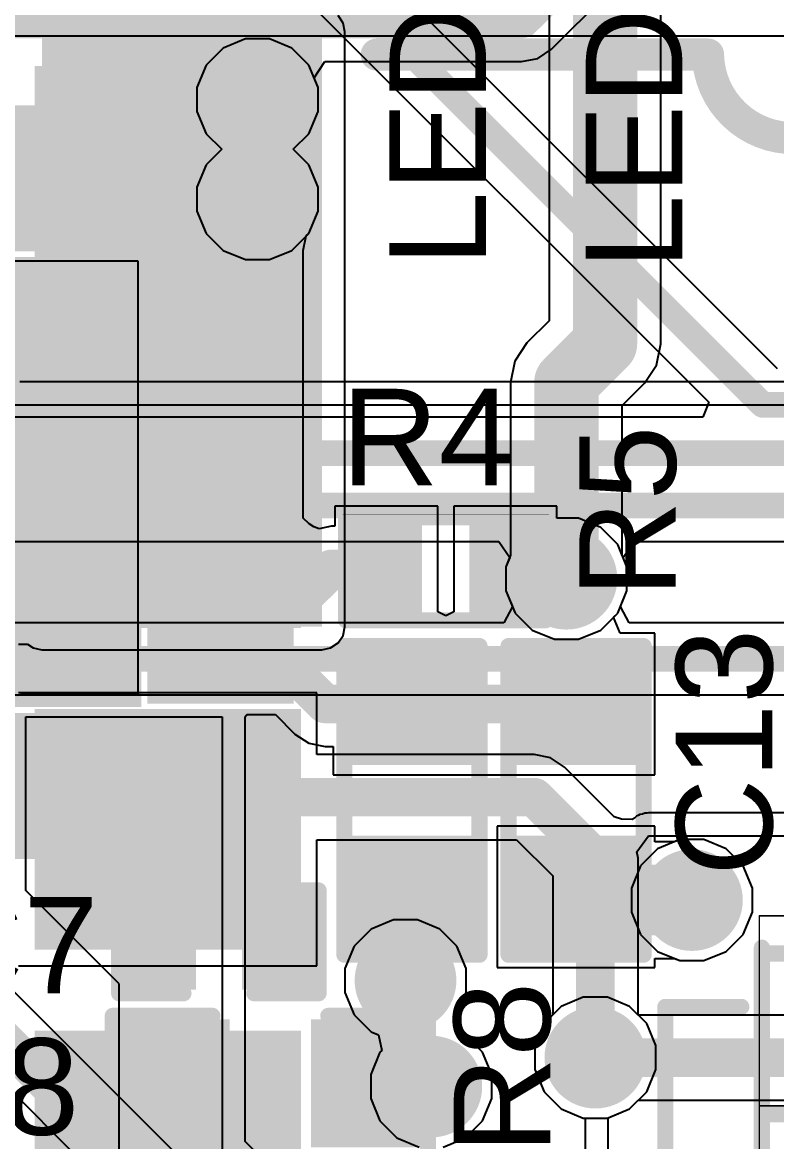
# Model space of a CAD drawing. Header units: inches. Extents: x 90 to 149.8, y 48.7 to 115.2.
# Drawn here: x 102.46 to 108.42, y 60.14 to 68.99 of the extents above; entities that cross this region are included whole.
import ezdxf

# ---------------------------------------------------------------- set-up
doc = ezdxf.new("R2010")
doc.units = ezdxf.units.IN
for name, color, linetype in [('Bottom Layer', 5, 'Continuous'), ('Bottom Overlay', 54, 'Continuous'), ('Bottom Paste', 16, 'Continuous'), ('Bottom Solder', 6, 'Continuous'), ('Layer 1', 16, 'Continuous'), ('Layer 2', 76, 'Continuous'), ('Mechanical 2', 216, 'Continuous'), ('Top Layer', 1, 'Continuous'), ('Top Overlay', 2, 'Continuous'), ('Top Paste', 8, 'Continuous'), ('Top Solder', 216, 'Continuous'), ('Via Holes', 16, 'Continuous')]:
    doc.layers.add(name, color=color, linetype=linetype)
doc.styles.add('Arial', font='', dxfattribs={"height": 0.2})
doc.styles.get('Arial').set_extended_font_data('Arial')

msp = doc.modelspace()

# ---------------------------------------------------------------- hatches: boundary and pattern name
at = {"layer": 'Bottom Layer'}
for points in [[(102.616, 64.2112), (104.8258, 64.2112), (104.8258, 68.9102), (102.616, 68.9102)], [(102.6091, 66.791), (102.6091, 68.591), (104.6091, 68.591), (104.6091, 66.791)], [(102.6091, 64.251), (102.6091, 66.051), (104.6091, 66.051), (104.6091, 64.251)], [(102.6091, 61.711), (102.6091, 63.511), (104.6091, 63.511), (104.6091, 61.711)], [(100.838, 62.6618), (102.8471, 62.6618), (102.8471, 63.119), (100.838, 63.119)], [(102.6091, 59.171), (102.6091, 60.971), (104.6091, 60.971), (104.6091, 59.171)]]:
    msp.add_hatch(color=5, dxfattribs=at).paths.add_polyline_path(points)
h = msp.add_hatch(color=5, dxfattribs=at)
edge = h.paths.add_edge_path()
edge.add_arc((104.3178, 68.3768), 0.3, 0, 360)
h = msp.add_hatch(color=5, dxfattribs=at)
edge = h.paths.add_edge_path()
edge.add_arc((104.3178, 67.5894), 0.3, 0, 360)
h = msp.add_hatch(color=5, dxfattribs=at)
edge = h.paths.add_edge_path()
edge.add_arc((106.7562, 64.5904), 0.3, 0, 360)
h = msp.add_hatch(color=5, dxfattribs=at)
edge = h.paths.add_edge_path()
edge.add_arc((107.7468, 62.0522), 0.3, 0, 360)
h = msp.add_hatch(color=5, dxfattribs=at)
edge = h.paths.add_edge_path()
edge.add_arc((105.4862, 61.4172), 0.3, 0, 360)
h = msp.add_hatch(color=5, dxfattribs=at)
edge = h.paths.add_edge_path()
edge.add_arc((106.9848, 60.8076), 0.3, 0, 360)
h = msp.add_hatch(color=5, dxfattribs=at)
edge = h.paths.add_edge_path()
edge.add_arc((105.6894, 60.579), 0.3, 0, 360)
at = {"layer": 'Bottom Paste'}
for points in [[(102.6091, 66.791), (102.6091, 68.591), (104.6091, 68.591), (104.6091, 66.791)], [(102.6091, 64.251), (102.6091, 66.051), (104.6091, 66.051), (104.6091, 64.251)], [(102.6091, 61.711), (102.6091, 63.511), (104.6091, 63.511), (104.6091, 61.711)], [(102.6091, 59.171), (102.6091, 60.971), (104.6091, 60.971), (104.6091, 59.171)]]:
    msp.add_hatch(color=16, dxfattribs=at).paths.add_polyline_path(points)
at = {"layer": 'Bottom Solder'}
h = msp.add_hatch(color=6, dxfattribs=at)
edge = h.paths.add_edge_path()
edge.add_arc((104.3178, 68.3768), 0.4016, 0, 360)
for points in [[(102.5583, 66.7402), (102.5583, 68.6418), (104.6599, 68.6418), (104.6599, 66.7402)], [(102.5583, 64.2002), (102.5583, 66.1018), (104.6599, 66.1018), (104.6599, 64.2002)], [(102.5583, 61.6602), (102.5583, 63.5618), (104.6599, 63.5618), (104.6599, 61.6602)], [(102.5583, 59.1202), (102.5583, 61.0218), (104.6599, 61.0218), (104.6599, 59.1202)]]:
    msp.add_hatch(color=6, dxfattribs=at).paths.add_polyline_path(points)
h = msp.add_hatch(color=6, dxfattribs=at)
edge = h.paths.add_edge_path()
edge.add_arc((104.3178, 67.5894), 0.4016, 0, 360)
h = msp.add_hatch(color=6, dxfattribs=at)
edge = h.paths.add_edge_path()
edge.add_arc((106.7562, 64.5904), 0.4016, 0, 360)
h = msp.add_hatch(color=6, dxfattribs=at)
edge = h.paths.add_edge_path()
edge.add_arc((107.7468, 62.0522), 0.4016, 0, 360)
h = msp.add_hatch(color=6, dxfattribs=at)
edge = h.paths.add_edge_path()
edge.add_arc((105.4862, 61.4172), 0.4016, 0, 360)
h = msp.add_hatch(color=6, dxfattribs=at)
edge = h.paths.add_edge_path()
edge.add_arc((106.9848, 60.8076), 0.4016, 0, 360)
h = msp.add_hatch(color=6, dxfattribs=at)
edge = h.paths.add_edge_path()
edge.add_arc((105.6894, 60.579), 0.4016, 0, 360)
at = {"layer": 'Layer 1'}
h = msp.add_hatch(color=16, dxfattribs=at)
edge = h.paths.add_edge_path()
edge.add_arc((104.3178, 68.3768), 0.3, 0, 360)
h = msp.add_hatch(color=16, dxfattribs=at)
edge = h.paths.add_edge_path()
edge.add_arc((104.3178, 67.5894), 0.3, 0, 360)
h = msp.add_hatch(color=16, dxfattribs=at)
edge = h.paths.add_edge_path()
edge.add_arc((106.7562, 64.5904), 0.3, 0, 360)
h = msp.add_hatch(color=16, dxfattribs=at)
edge = h.paths.add_edge_path()
edge.add_arc((107.7468, 62.0522), 0.3, 0, 360)
h = msp.add_hatch(color=16, dxfattribs=at)
edge = h.paths.add_edge_path()
edge.add_arc((105.4862, 61.4172), 0.3, 0, 360)
h = msp.add_hatch(color=16, dxfattribs=at)
edge = h.paths.add_edge_path()
edge.add_arc((106.9848, 60.8076), 0.3, 0, 360)
h = msp.add_hatch(color=16, dxfattribs=at)
edge = h.paths.add_edge_path()
edge.add_arc((105.6894, 60.579), 0.3, 0, 360)
at = {"layer": 'Layer 2'}
h = msp.add_hatch(color=76, dxfattribs=at)
edge = h.paths.add_edge_path()
edge.add_arc((104.3178, 68.3768), 0.3, 0, 360)
h = msp.add_hatch(color=76, dxfattribs=at)
edge = h.paths.add_edge_path()
edge.add_arc((104.3178, 67.5894), 0.3, 0, 360)
h = msp.add_hatch(color=76, dxfattribs=at)
edge = h.paths.add_edge_path()
edge.add_arc((106.7562, 64.5904), 0.3, 0, 360)
h = msp.add_hatch(color=76, dxfattribs=at)
edge = h.paths.add_edge_path()
edge.add_arc((107.7468, 62.0522), 0.3, 0, 360)
h = msp.add_hatch(color=76, dxfattribs=at)
edge = h.paths.add_edge_path()
edge.add_arc((105.4862, 61.4172), 0.3, 0, 360)
h = msp.add_hatch(color=76, dxfattribs=at)
edge = h.paths.add_edge_path()
edge.add_arc((106.9848, 60.8076), 0.3, 0, 360)
h = msp.add_hatch(color=76, dxfattribs=at)
edge = h.paths.add_edge_path()
edge.add_arc((105.6894, 60.579), 0.3, 0, 360)
at = {"layer": 'Top Layer'}
h = msp.add_hatch(color=1, dxfattribs=at)
edge = h.paths.add_edge_path()
edge.add_arc((104.3178, 68.3768), 0.3, 0, 360)
for points in [[(102.4754, 67.2792), (102.4754, 68.2292), (102.7754, 68.2292), (102.7754, 67.2792)], [(102.9754, 67.2792), (102.9754, 68.2292), (103.2754, 68.2292), (103.2754, 67.2792)], [(99.9504, 63.6792), (99.9504, 67.0292), (103.3004, 67.0292), (103.3004, 63.6792)], [(103.5504, 66.7042), (103.5504, 67.0042), (104.5004, 67.0042), (104.5004, 66.7042)], [(103.5504, 66.2042), (103.5504, 66.5042), (104.5004, 66.5042), (104.5004, 66.2042)], [(103.5504, 65.7042), (103.5504, 66.0042), (104.5004, 66.0042), (104.5004, 65.7042)], [(103.5504, 65.2042), (103.5504, 65.5042), (104.5004, 65.5042), (104.5004, 65.2042)], [(103.5504, 64.7042), (103.5504, 65.0042), (104.5004, 65.0042), (104.5004, 64.7042)], [(105.5624, 64.9859), (105.5624, 64.3509), (105.1052, 64.3509), (105.1052, 64.9859)], [(106.5022, 64.9859), (106.5022, 64.3509), (106.045, 64.3509), (106.045, 64.9859)], [(103.5504, 64.2042), (103.5504, 64.5042), (104.5004, 64.5042), (104.5004, 64.2042)], [(103.5504, 63.7042), (103.5504, 64.0042), (104.5004, 64.0042), (104.5004, 63.7042)], [(105.0925, 63.9826), (105.9815, 63.9826), (105.9815, 63.2206), (105.0925, 63.2206)], [(106.3879, 63.9826), (107.2769, 63.9826), (107.2769, 63.2206), (106.3879, 63.2206)], [(102.4754, 62.4792), (102.4754, 63.4292), (102.7754, 63.4292), (102.7754, 62.4792)], [(102.9754, 62.4792), (102.9754, 63.4292), (103.2754, 63.4292), (103.2754, 62.4792)], [(105.0925, 62.4586), (105.9815, 62.4586), (105.9815, 61.6966), (105.0925, 61.6966)], [(106.3879, 62.4586), (107.2769, 62.4586), (107.2769, 61.6966), (106.3879, 61.6966)], [(106.6292, 61.7728), (107.7468, 61.7728), (107.7468, 62.3316), (106.6292, 62.3316)], [(103.3145, 61.4045), (103.3145, 62.0395), (103.7717, 62.0395), (103.7717, 61.4045)], [(104.2543, 61.4045), (104.2543, 62.0395), (104.7115, 62.0395), (104.7115, 61.4045)], [(103.2764, 60.1599), (103.2764, 61.0489), (104.0384, 61.0489), (104.0384, 60.1599)], [(104.8004, 60.1599), (104.8004, 61.0489), (105.5624, 61.0489), (105.5624, 60.1599)]]:
    msp.add_hatch(color=1, dxfattribs=at).paths.add_polyline_path(points)
h = msp.add_hatch(color=1, dxfattribs=at)
edge = h.paths.add_edge_path()
edge.add_arc((104.3178, 67.5894), 0.3, 0, 360)
h = msp.add_hatch(color=1, dxfattribs=at)
edge = h.paths.add_edge_path()
edge.add_arc((106.7562, 64.5904), 0.3, 0, 360)
h = msp.add_hatch(color=1, dxfattribs=at)
edge = h.paths.add_edge_path()
edge.add_arc((107.7468, 62.0522), 0.3, 0, 360)
h = msp.add_hatch(color=1, dxfattribs=at)
edge = h.paths.add_edge_path()
edge.add_arc((105.4862, 61.4172), 0.3, 0, 360)
h = msp.add_hatch(color=1, dxfattribs=at)
edge = h.paths.add_edge_path()
edge.add_arc((106.9848, 60.8076), 0.3, 0, 360)
h = msp.add_hatch(color=1, dxfattribs=at)
edge = h.paths.add_edge_path()
edge.add_arc((105.6894, 60.579), 0.3, 0, 360)
at = {"layer": 'Top Paste'}
for points in [[(102.4754, 67.2792), (102.4754, 68.2292), (102.7754, 68.2292), (102.7754, 67.2792)], [(102.9754, 67.2792), (102.9754, 68.2292), (103.2754, 68.2292), (103.2754, 67.2792)], [(99.9504, 63.6792), (99.9504, 67.0292), (103.3004, 67.0292), (103.3004, 63.6792)], [(103.5504, 66.7042), (103.5504, 67.0042), (104.5004, 67.0042), (104.5004, 66.7042)], [(103.5504, 66.2042), (103.5504, 66.5042), (104.5004, 66.5042), (104.5004, 66.2042)], [(103.5504, 65.7042), (103.5504, 66.0042), (104.5004, 66.0042), (104.5004, 65.7042)], [(103.5504, 65.2042), (103.5504, 65.5042), (104.5004, 65.5042), (104.5004, 65.2042)], [(103.5504, 64.7042), (103.5504, 65.0042), (104.5004, 65.0042), (104.5004, 64.7042)], [(105.5624, 64.9859), (105.5624, 64.3509), (105.1052, 64.3509), (105.1052, 64.9859)], [(106.5022, 64.9859), (106.5022, 64.3509), (106.045, 64.3509), (106.045, 64.9859)], [(103.5504, 64.2042), (103.5504, 64.5042), (104.5004, 64.5042), (104.5004, 64.2042)], [(103.5504, 63.7042), (103.5504, 64.0042), (104.5004, 64.0042), (104.5004, 63.7042)], [(105.0925, 63.9826), (105.9815, 63.9826), (105.9815, 63.2206), (105.0925, 63.2206)], [(106.3879, 63.9826), (107.2769, 63.9826), (107.2769, 63.2206), (106.3879, 63.2206)], [(102.4754, 62.4792), (102.4754, 63.4292), (102.7754, 63.4292), (102.7754, 62.4792)], [(102.9754, 62.4792), (102.9754, 63.4292), (103.2754, 63.4292), (103.2754, 62.4792)], [(105.0925, 62.4586), (105.9815, 62.4586), (105.9815, 61.6966), (105.0925, 61.6966)], [(106.3879, 62.4586), (107.2769, 62.4586), (107.2769, 61.6966), (106.3879, 61.6966)], [(103.3145, 61.4045), (103.3145, 62.0395), (103.7717, 62.0395), (103.7717, 61.4045)], [(104.2543, 61.4045), (104.2543, 62.0395), (104.7115, 62.0395), (104.7115, 61.4045)], [(103.2764, 60.1599), (103.2764, 61.0489), (104.0384, 61.0489), (104.0384, 60.1599)], [(104.8004, 60.1599), (104.8004, 61.0489), (105.5624, 61.0489), (105.5624, 60.1599)]]:
    msp.add_hatch(color=8, dxfattribs=at).paths.add_polyline_path(points)
at = {"layer": 'Top Solder'}
h = msp.add_hatch(color=216, dxfattribs=at)
edge = h.paths.add_edge_path()
edge.add_arc((104.3178, 68.3768), 0.4016, 0, 360)
for points in [[(102.3738, 67.1776), (102.3738, 68.3308), (102.877, 68.3308), (102.877, 67.1776)], [(102.8738, 67.1776), (102.8738, 68.3308), (103.377, 68.3308), (103.377, 67.1776)], [(99.8488, 63.5776), (99.8488, 67.1308), (103.402, 67.1308), (103.402, 63.5776)], [(103.4488, 66.6026), (103.4488, 67.1058), (104.602, 67.1058), (104.602, 66.6026)], [(103.4488, 66.1026), (103.4488, 66.6058), (104.602, 66.6058), (104.602, 66.1026)], [(103.4488, 65.6026), (103.4488, 66.1058), (104.602, 66.1058), (104.602, 65.6026)], [(103.4488, 65.1026), (103.4488, 65.6058), (104.602, 65.6058), (104.602, 65.1026)], [(103.4488, 64.6026), (103.4488, 65.1058), (104.602, 65.1058), (104.602, 64.6026)], [(105.6174, 65.0409), (105.6174, 64.2959), (105.0502, 64.2959), (105.0502, 65.0409)], [(106.5572, 65.0409), (106.5572, 64.2959), (105.99, 64.2959), (105.99, 65.0409)], [(103.4488, 64.1026), (103.4488, 64.6058), (104.602, 64.6058), (104.602, 64.1026)], [(103.4488, 63.6026), (103.4488, 64.1058), (104.602, 64.1058), (104.602, 63.6026)], [(104.9909, 64.0842), (106.0831, 64.0842), (106.0831, 63.119), (104.9909, 63.119)], [(106.2863, 64.0842), (107.3785, 64.0842), (107.3785, 63.119), (106.2863, 63.119)], [(102.3738, 62.3776), (102.3738, 63.5308), (102.877, 63.5308), (102.877, 62.3776)], [(102.8738, 62.3776), (102.8738, 63.5308), (103.377, 63.5308), (103.377, 62.3776)], [(104.9909, 62.5602), (106.0831, 62.5602), (106.0831, 61.595), (104.9909, 61.595)], [(106.2863, 62.5602), (107.3785, 62.5602), (107.3785, 61.595), (106.2863, 61.595)], [(103.2545, 61.3445), (103.2545, 62.0995), (103.8317, 62.0995), (103.8317, 61.3445)], [(104.1943, 61.3445), (104.1943, 62.0995), (104.7715, 62.0995), (104.7715, 61.3445)], [(103.2164, 60.0999), (103.2164, 61.1089), (104.0984, 61.1089), (104.0984, 60.0999)], [(104.7404, 60.0999), (104.7404, 61.1089), (105.6224, 61.1089), (105.6224, 60.0999)]]:
    msp.add_hatch(color=216, dxfattribs=at).paths.add_polyline_path(points)
h = msp.add_hatch(color=216, dxfattribs=at)
edge = h.paths.add_edge_path()
edge.add_arc((104.3178, 67.5894), 0.4016, 0, 360)
h = msp.add_hatch(color=216, dxfattribs=at)
edge = h.paths.add_edge_path()
edge.add_arc((106.7562, 64.5904), 0.4016, 0, 360)
h = msp.add_hatch(color=216, dxfattribs=at)
edge = h.paths.add_edge_path()
edge.add_arc((107.7468, 62.0522), 0.4016, 0, 360)
h = msp.add_hatch(color=216, dxfattribs=at)
edge = h.paths.add_edge_path()
edge.add_arc((105.4862, 61.4172), 0.4016, 0, 360)
h = msp.add_hatch(color=216, dxfattribs=at)
edge = h.paths.add_edge_path()
edge.add_arc((106.9848, 60.8076), 0.4016, 0, 360)
h = msp.add_hatch(color=216, dxfattribs=at)
edge = h.paths.add_edge_path()
edge.add_arc((105.6894, 60.579), 0.4016, 0, 360)
at = {"layer": 'Via Holes'}
h = msp.add_hatch(color=7, dxfattribs=at)
edge = h.paths.add_edge_path()
edge.add_arc((104.3178, 68.3768), 0.15, 0, 360)
h = msp.add_hatch(color=7, dxfattribs=at)
edge = h.paths.add_edge_path()
edge.add_arc((104.3178, 67.5894), 0.15, 0, 360)
h = msp.add_hatch(color=7, dxfattribs=at)
edge = h.paths.add_edge_path()
edge.add_arc((106.7562, 64.5904), 0.15, 0, 360)
h = msp.add_hatch(color=7, dxfattribs=at)
edge = h.paths.add_edge_path()
edge.add_arc((107.7468, 62.0522), 0.15, 0, 360)
h = msp.add_hatch(color=7, dxfattribs=at)
edge = h.paths.add_edge_path()
edge.add_arc((105.4862, 61.4172), 0.15, 0, 360)
h = msp.add_hatch(color=7, dxfattribs=at)
edge = h.paths.add_edge_path()
edge.add_arc((106.9848, 60.8076), 0.15, 0, 360)
h = msp.add_hatch(color=7, dxfattribs=at)
edge = h.paths.add_edge_path()
edge.add_arc((105.6894, 60.579), 0.15, 0, 360)

# ---------------------------------------------------------------- linework, layer by layer
at = {"layer": 'Bottom Layer'}
for p, q in [((106.6207, 69.2404), (106.6207, 66.6288)), ((107.5013, 66.4464), (107.5013, 69.2404)), ((104.9933, 68.9796), (104.954, 69.0384)), ((105.0071, 68.9102), (104.9933, 68.9796)), ((105.0071, 64.2112), (105.0071, 68.9102)), ((106.6207, 66.6288), (106.4449, 66.4529)), ((106.4449, 66.4529), (106.3495, 66.3101)), ((107.4677, 66.2779), (107.5013, 66.4464)), ((107.5013, 66.4464), (107.5013, 66.4464)), ((106.3495, 66.3101), (106.3159, 66.1416)), ((107.3723, 66.1351), (107.4677, 66.2779)), ((106.3159, 66.1416), (106.3159, 64.7761)), ((107.1965, 65.9592), (107.3723, 66.1351)), ((107.1965, 64.7761), (107.1965, 65.9592)), ((106.3159, 64.7761), (106.2784, 64.6855)), ((107.234, 64.6855), (107.1965, 64.7761)), ((106.2784, 64.6855), (106.2784, 64.4954)), ((107.234, 64.4954), (107.234, 64.6855)), ((106.2784, 64.4954), (106.3511, 64.3198)), ((107.1613, 64.3198), (107.234, 64.4954)), ((106.3511, 64.3198), (106.4855, 64.1854)), ((107.0269, 64.1854), (107.1613, 64.3198)), ((104.9933, 64.1418), (105.0071, 64.2112)), ((106.4855, 64.1854), (106.6612, 64.1126)), ((106.8512, 64.1126), (107.0269, 64.1854)), ((104.954, 64.083), (104.9933, 64.1418)), ((106.6612, 64.1126), (106.8512, 64.1126)), ((102.4313, 64.0732), (102.5025, 64.0732)), ((102.5025, 64.0732), (102.5466, 64.0437)), ((102.5466, 64.0437), (102.616, 64.0299)), ((102.616, 64.0299), (104.8258, 64.0299)), ((104.8258, 64.0299), (104.8952, 64.0437)), ((104.8952, 64.0437), (104.954, 64.083)), ((104.7869, 63.6888), (102.4313, 63.6888)), ((104.7869, 63.2017), (104.7869, 63.6888)), ((106.5022, 63.2017), (104.7869, 63.2017)), ((106.631, 63.176), (106.5022, 63.2017)), ((106.7403, 63.1031), (106.631, 63.176)), ((107.1325, 62.7108), (106.7403, 63.1031)), ((107.1905, 62.6907), (107.1325, 62.7108)), ((107.2761, 62.6884), (107.1905, 62.6907)), ((107.2941, 62.7004), (107.2761, 62.6884)), ((107.31, 62.7151), (107.2941, 62.7004)), ((107.3232, 62.7199), (107.31, 62.7151)), ((107.3349, 62.7277), (107.3232, 62.7199)), ((107.3561, 62.7319), (107.3349, 62.7277)), ((107.3764, 62.7393), (107.3561, 62.7319)), ((107.3905, 62.7387), (107.3764, 62.7393)), ((107.4042, 62.7415), (107.3905, 62.7387)), ((108.585, 62.7415), (107.4042, 62.7415)), ((104.7869, 61.5332), (104.7869, 62.5283)), ((104.7869, 62.5283), (106.3627, 62.5283)), ((106.3627, 62.5283), (106.6481, 62.2429)), ((107.3114, 62.4332), (107.4042, 62.5602)), ((107.4042, 62.5602), (108.585, 62.5602)), ((107.3215, 62.3824), (107.3114, 62.4332)), ((107.3215, 61.1466), (107.3215, 62.3824)), ((106.6481, 62.2429), (106.6481, 61.1466)), ((102.4313, 61.5332), (104.7869, 61.5332)), ((106.6481, 61.1466), (106.5797, 61.0783)), ((107.3899, 61.0783), (107.3215, 61.1466)), ((106.5797, 61.0783), (106.507, 60.9026)), ((107.4626, 60.9026), (107.3899, 61.0783)), ((106.507, 60.9026), (106.507, 60.7126)), ((107.4626, 60.7126), (107.4626, 60.9026)), ((106.507, 60.7126), (106.5797, 60.5369)), ((107.3899, 60.5369), (107.4626, 60.7126)), ((106.5797, 60.5369), (106.7141, 60.4025)), ((107.2555, 60.4025), (107.3899, 60.5369)), ((106.7141, 60.4025), (106.8898, 60.3298)), ((107.0864, 60.3325), (107.2555, 60.4025)), ((106.8898, 60.3298), (106.9051, 60.3298)), ((106.9051, 60.3298), (106.9051, 55.8073)), ((107.0864, 55.626), (107.0864, 60.3325))]:
    msp.add_line(p, q, dxfattribs=at)
for points, const_width in [([(107.061, 66.4464), (107.061, 69.7992)], 0.508), ([(106.7562, 66.1416), (107.061, 66.4464)], 0.508), ([(106.7562, 64.5904), (106.7562, 66.1416)], 0.508), ([(102.8471, 62.865), (106.5022, 62.865)], 0.3048), ([(106.5022, 62.865), (106.9848, 62.3824)], 0.3048), ([(106.9848, 61.7198), (106.9848, 62.3824)], 0.3048), ([(106.9848, 60.8076), (106.9848, 61.7198)], 0.3048)]:
    msp.add_lwpolyline(points, dxfattribs=dict(at, const_width=const_width))
for points, const_width in [([(106.934, 66.4464, 1), (107.188, 66.4464, 1)], 0.254), ([(106.934, 66.4464, 1), (107.188, 66.4464, 1)], 0.254), ([(106.6292, 66.1416, 1), (106.8832, 66.1416, 1)], 0.254), ([(106.6292, 66.1416, 1), (106.8832, 66.1416, 1)], 0.254), ([(106.6292, 64.5904, 1), (106.8832, 64.5904, 1)], 0.254), ([(102.7709, 62.865, 1), (102.9233, 62.865, 1)], 0.1524), ([(106.426, 62.865, 1), (106.5784, 62.865, 1)], 0.1524), ([(106.426, 62.865, 1), (106.5784, 62.865, 1)], 0.1524), ([(106.9086, 62.3824, 1), (107.061, 62.3824, 1)], 0.1524), ([(106.9086, 62.3824, 1), (107.061, 62.3824, 1)], 0.1524), ([(106.9086, 61.7198, 1), (107.061, 61.7198, 1)], 0.1524), ([(106.9086, 61.7198, 1), (107.061, 61.7198, 1)], 0.1524), ([(106.9086, 60.8076, 1), (107.061, 60.8076, 1)], 0.1524)]:
    msp.add_lwpolyline(points, format="xyb", close=True, dxfattribs=dict(at, const_width=const_width))
at = {"layer": 'Bottom Overlay', "const_width": 0.254}
msp.add_lwpolyline([(109.22, 68.7578, -1), (107.8738, 68.731)], format="xyb", dxfattribs=at)
msp.add_lwpolyline([(105.2596, 68.731), (107.8738, 68.731)], dxfattribs=at)
at = {"layer": 'Bottom Overlay', "const_width": 0.127}
for points in [[(105.1961, 68.731, 1), (105.3231, 68.731, 1)], [(107.8103, 68.731, 1), (107.9373, 68.731, 1)], [(107.8103, 68.731, 1), (107.9373, 68.731, 1)]]:
    msp.add_lwpolyline(points, format="xyb", close=True, dxfattribs=at)
at = {"layer": 'Layer 1'}
for p, q in [((108.4236, 66.2487), (104.8158, 69.8565)), ((104.3295, 69.537), (107.8815, 65.985)), ((104.2228, 68.8546), (104.0471, 68.7819)), ((104.4128, 68.8546), (104.2228, 68.8546)), ((104.5885, 68.7819), (104.4128, 68.8546)), ((104.0471, 68.7819), (103.9127, 68.6475)), ((104.7229, 68.6475), (104.5885, 68.7819)), ((103.9127, 68.6475), (103.84, 68.4718)), ((104.7956, 68.4718), (104.7229, 68.6475)), ((103.84, 68.4718), (103.84, 68.2818)), ((104.7956, 68.2818), (104.7956, 68.4718)), ((103.84, 68.2818), (103.9127, 68.1061)), ((104.7229, 68.1061), (104.7956, 68.2818)), ((103.9127, 68.1061), (104.0358, 67.9831)), ((104.5998, 67.9831), (104.7229, 68.1061)), ((104.0358, 67.9831), (103.9127, 67.8601)), ((104.7229, 67.8601), (104.5998, 67.9831)), ((103.9127, 67.8601), (103.84, 67.6844)), ((104.7956, 67.6844), (104.7229, 67.8601)), ((103.84, 67.6844), (103.84, 67.4944)), ((104.7956, 67.4944), (104.7956, 67.6844)), ((103.84, 67.4944), (103.9127, 67.3187)), ((104.7229, 67.3187), (104.7956, 67.4944)), ((103.9127, 67.3187), (104.0471, 67.1843)), ((104.5885, 67.1843), (104.7229, 67.3187)), ((104.0471, 67.1843), (104.2228, 67.1116)), ((104.2228, 67.1116), (104.4128, 67.1116)), ((104.4128, 67.1116), (104.5885, 67.1843)), ((107.8815, 65.985), (107.8329, 65.8677)), ((107.8329, 65.8677), (97.7344, 65.8677)), ((97.7773, 64.8849), (106.2236, 64.8849)), ((106.2236, 64.8849), (106.3084, 64.7579)), ((107.204, 64.7579), (107.2888, 64.8849)), ((107.2888, 64.8849), (110.6305, 64.8849)), ((106.3084, 64.7579), (106.2784, 64.6855)), ((107.234, 64.6855), (107.204, 64.7579)), ((106.2784, 64.6855), (106.2784, 64.4954)), ((107.234, 64.4954), (107.234, 64.6855)), ((106.2784, 64.4954), (106.3302, 64.3702)), ((107.1822, 64.3702), (107.234, 64.4954)), ((106.3302, 64.3702), (106.2617, 64.2432)), ((107.2507, 64.2432), (107.1822, 64.3702)), ((106.2617, 64.2432), (97.4697, 64.2432)), ((110.5924, 64.2432), (107.2507, 64.2432)), ((97.4487, 63.6735), (114.9242, 63.6735)), ((107.6518, 62.53), (107.4761, 62.4573)), ((107.8418, 62.53), (107.6518, 62.53)), ((108.0175, 62.4573), (107.8418, 62.53)), ((107.4761, 62.4573), (107.3417, 62.3229)), ((108.1519, 62.3229), (108.0175, 62.4573)), ((107.3417, 62.3229), (107.269, 62.1472)), ((108.2246, 62.1472), (108.1519, 62.3229)), ((107.269, 62.1472), (107.269, 61.9572)), ((108.2246, 61.9572), (108.2246, 62.1472)), ((107.269, 61.9572), (107.3417, 61.7815)), ((108.1519, 61.7815), (108.2246, 61.9572)), ((107.3417, 61.7815), (107.4761, 61.6471)), ((108.0175, 61.6471), (108.1519, 61.7815)), ((107.4761, 61.6471), (107.6518, 61.5744)), ((107.8418, 61.5744), (108.0175, 61.6471)), ((107.6518, 61.5744), (107.8418, 61.5744)), ((104.5628, 59.1621), (102.3856, 61.3392)), ((106.8898, 61.2854), (106.7141, 61.2127)), ((107.0798, 61.2854), (106.8898, 61.2854)), ((107.2555, 61.2127), (107.0798, 61.2854)), ((106.7141, 61.2127), (106.5797, 61.0783)), ((107.3899, 61.0783), (107.2555, 61.2127)), ((106.5797, 61.0783), (106.507, 60.9026)), ((107.4626, 60.9026), (107.3899, 61.0783)), ((102.0662, 60.8529), (104.2434, 58.6758)), ((106.507, 60.9026), (106.507, 60.7126)), ((107.4626, 60.7126), (107.4626, 60.9026)), ((106.507, 60.7126), (106.5797, 60.5369)), ((107.3899, 60.5369), (107.4626, 60.7126)), ((106.5797, 60.5369), (106.7141, 60.4025)), ((107.2555, 60.4025), (107.3899, 60.5369)), ((106.7141, 60.4025), (106.8898, 60.3298)), ((107.0798, 60.3298), (107.2555, 60.4025)), ((106.8898, 60.3298), (107.0798, 60.3298))]:
    msp.add_line(p, q, dxfattribs=at)
at = {"layer": 'Layer 1', "const_width": 0.2032}
for points in [[(104.5309, 69.7385), (108.3056, 65.9638)], [(108.3056, 65.9638), (131.3434, 65.9638)], [(97.5868, 65.5828), (133.3164, 65.5828)], [(97.6263, 65.1698), (132.3152, 65.1698)], [(97.08, 63.9584), (115.315, 63.9584)], [(102.1842, 61.1378), (104.4448, 58.8772)]]:
    msp.add_lwpolyline(points, dxfattribs=at)
at = {"layer": 'Layer 1', "const_width": 0.1016}
msp.add_lwpolyline([(108.2548, 65.9638, 1), (108.3564, 65.9638, 1)], format="xyb", close=True, dxfattribs=at)
msp.add_lwpolyline([(108.2548, 65.9638, 1), (108.3564, 65.9638, 1)], format="xyb", close=True, dxfattribs=at)
at = {"layer": 'Layer 2'}
for p, q in [((98.9363, 68.8793), (110.9054, 68.8793)), ((113.4737, 66.1451), (102.4425, 66.1451)), ((102.398, 65.9638), (113.8209, 65.9638)), ((107.6518, 62.53), (107.4761, 62.4573)), ((107.8418, 62.53), (107.6518, 62.53)), ((108.0175, 62.4573), (107.8418, 62.53)), ((107.4761, 62.4573), (107.3417, 62.3229)), ((108.1519, 62.3229), (108.0175, 62.4573)), ((107.3417, 62.3229), (107.269, 62.1472)), ((108.2246, 62.1472), (108.1519, 62.3229)), ((107.269, 62.1472), (107.269, 61.9572)), ((108.2246, 61.9572), (108.2246, 62.1472)), ((105.3912, 61.895), (105.2155, 61.8223)), ((105.5812, 61.895), (105.3912, 61.895)), ((105.7569, 61.8223), (105.5812, 61.895)), ((107.269, 61.9572), (107.3417, 61.7815)), ((108.1519, 61.7815), (108.2246, 61.9572)), ((105.2155, 61.8223), (105.0811, 61.6879)), ((105.8913, 61.6879), (105.7569, 61.8223)), ((107.3417, 61.7815), (107.4761, 61.6471)), ((108.0175, 61.6471), (108.1519, 61.7815)), ((105.0811, 61.6879), (105.0084, 61.5122)), ((105.964, 61.5122), (105.8913, 61.6879)), ((107.4761, 61.6471), (107.6518, 61.5744)), ((107.8418, 61.5744), (108.0175, 61.6471)), ((107.6518, 61.5744), (107.8418, 61.5744)), ((105.0084, 61.5122), (105.0084, 61.3222)), ((105.964, 61.3222), (105.964, 61.5122)), ((105.0084, 61.3222), (105.0811, 61.1465)), ((105.8913, 61.1465), (105.964, 61.3222)), ((106.8898, 61.2854), (106.7141, 61.2127)), ((107.0798, 61.2854), (106.8898, 61.2854)), ((107.2555, 61.2127), (107.0798, 61.2854)), ((106.7141, 61.2127), (106.5797, 61.0783)), ((107.3899, 61.0783), (107.2555, 61.2127)), ((105.0811, 61.1465), (105.2155, 61.0121)), ((105.8773, 61.1326), (105.8913, 61.1465)), ((105.9021, 61.0081), (105.8773, 61.1326)), ((105.2155, 61.0121), (105.2735, 60.9881)), ((105.9601, 60.9841), (105.9021, 61.0081)), ((106.5797, 61.0783), (106.507, 60.9026)), ((107.4626, 60.9026), (107.3899, 61.0783)), ((105.2735, 60.9881), (105.2983, 60.8636)), ((106.0945, 60.8497), (105.9601, 60.9841)), ((105.2843, 60.8497), (105.2116, 60.674)), ((105.2983, 60.8636), (105.2843, 60.8497)), ((106.1672, 60.674), (106.0945, 60.8497)), ((106.507, 60.9026), (106.507, 60.7126)), ((107.4626, 60.7126), (107.4626, 60.9026)), ((105.2116, 60.674), (105.2116, 60.484)), ((106.1672, 60.484), (106.1672, 60.674)), ((106.507, 60.7126), (106.5797, 60.5369)), ((107.3899, 60.5369), (107.4626, 60.7126)), ((105.2116, 60.484), (105.2843, 60.3083)), ((106.0945, 60.3083), (106.1672, 60.484)), ((106.5797, 60.5369), (106.7141, 60.4025)), ((107.2555, 60.4025), (107.3899, 60.5369)), ((106.7141, 60.4025), (106.8898, 60.3298)), ((107.0798, 60.3298), (107.2555, 60.4025)), ((105.2843, 60.3083), (105.4187, 60.1739)), ((105.9601, 60.1739), (106.0945, 60.3083)), ((106.8898, 60.3298), (107.0798, 60.3298)), ((105.4187, 60.1739), (105.5944, 60.1012)), ((105.7844, 60.1012), (105.9601, 60.1739))]:
    msp.add_line(p, q, dxfattribs=at)
at = {"layer": 'Mechanical 2', "const_width": 0.0127}
for points in [[(108.279, 61.927), (128.599, 61.927)], [(108.279, 51.827), (108.279, 61.927)], [(108.279, 60.427), (128.599, 60.427)]]:
    msp.add_lwpolyline(points, dxfattribs=at)
at = {"layer": 'Mechanical 2', "const_width": 0.00635}
for points in [[(108.2758, 61.927, 1), (108.2822, 61.927, 1)], [(108.2758, 61.927, 1), (108.2822, 61.927, 1)], [(108.2758, 60.427, 1), (108.2822, 60.427, 1)]]:
    msp.add_lwpolyline(points, format="xyb", close=True, dxfattribs=at)
at = {"layer": 'Top Layer'}
for p, q in [((106.6387, 68.7737), (107.3245, 69.4595)), ((106.4006, 68.6751), (106.5294, 68.7008)), ((106.5294, 68.7008), (106.6387, 68.7737)), ((104.764, 68.5481), (104.8489, 68.6751)), ((104.8489, 68.6751), (106.4006, 68.6751)), ((104.7956, 68.4718), (104.764, 68.5481)), ((104.7956, 68.2818), (104.7956, 68.4718)), ((104.7229, 68.1061), (104.7956, 68.2818)), ((104.5998, 67.9831), (104.7229, 68.1061)), ((104.7229, 67.8601), (104.5998, 67.9831)), ((104.7956, 67.6844), (104.7229, 67.8601)), ((104.7956, 67.4944), (104.7956, 67.6844)), ((104.7229, 67.3187), (104.7956, 67.4944)), ((104.6782, 67.182), (104.7029, 67.2988)), ((104.7029, 67.2988), (104.7229, 67.3187)), ((104.6782, 66.0264), (104.6782, 67.182)), ((104.6782, 67.182), (104.6782, 67.182)), ((104.6782, 67.182), (104.6782, 67.182)), ((104.6782, 67.182), (104.6782, 67.182)), ((99.8912, 67.1014), (103.3726, 67.1014)), ((103.3726, 67.1014), (103.3726, 66.5264)), ((103.3726, 66.5264), (103.3726, 65.5264)), ((104.6782, 65.0687), (104.6782, 66.0264)), ((103.3726, 65.5264), (103.3726, 64.5264)), ((105.7402, 65.1637), (104.9274, 65.1637)), ((104.9274, 65.1637), (104.9274, 65.0051)), ((105.7402, 64.3302), (105.7402, 65.1637)), ((106.68, 65.1637), (105.8672, 65.1637)), ((105.8672, 65.1637), (105.8672, 64.3302)), ((106.68, 65.0682), (106.68, 65.1637)), ((104.7246, 65.0251), (104.6782, 65.0687)), ((104.7612, 64.9999), (104.7246, 65.0251)), ((104.8052, 64.9858), (104.7612, 64.9999)), ((104.902, 65.0051), (104.8052, 64.9858)), ((104.9274, 65.0051), (104.902, 65.0051)), ((106.8512, 65.0682), (106.68, 65.0682)), ((107.0269, 64.9955), (106.8512, 65.0682)), ((107.1613, 64.8611), (107.0269, 64.9955)), ((107.234, 64.6855), (107.1613, 64.8611)), ((107.234, 64.4954), (107.234, 64.6855)), ((103.3726, 64.5264), (103.3726, 63.6813)), ((107.1613, 64.3198), (107.234, 64.4954)), ((105.8037, 64.2978), (105.7402, 64.3302)), ((105.8672, 64.3302), (105.8037, 64.2978)), ((107.1289, 64.2874), (107.1613, 64.3198)), ((107.1815, 64.1604), (107.1289, 64.2874)), ((107.4547, 64.1604), (107.1815, 64.1604)), ((107.4547, 63.0428), (107.4547, 64.1604)), ((102.489, 63.6813), (102.4196, 63.6675)), ((103.3726, 63.6813), (102.489, 63.6813)), ((102.489, 62.1284), (102.489, 63.5)), ((102.489, 63.5), (104.0384, 63.5)), ((104.0384, 63.5), (104.0384, 60.071)), ((104.2197, 63.5), (104.2341, 63.5175)), ((104.2197, 60.1461), (104.2197, 63.5)), ((104.2341, 63.5175), (104.4591, 63.5175)), ((104.4591, 63.5175), (104.6131, 63.3635)), ((104.6131, 63.3635), (104.7224, 63.2906)), ((104.7224, 63.2906), (104.8512, 63.2649)), ((104.8512, 63.2649), (104.9147, 63.2649)), ((104.9147, 63.2649), (104.9147, 63.0428)), ((104.9147, 63.0428), (106.1593, 63.0428)), ((106.1593, 63.0428), (106.1593, 63.0428)), ((106.1593, 63.0428), (106.2101, 63.0428)), ((106.2101, 63.0428), (106.2101, 63.0428)), ((106.2101, 63.0428), (107.4547, 63.0428)), ((107.4547, 62.6364), (106.2101, 62.6364)), ((106.2101, 62.6364), (106.2101, 61.5188)), ((107.4547, 62.5129), (107.4547, 62.6364)), ((107.6104, 62.5129), (107.4547, 62.5129)), ((107.6518, 62.53), (107.6104, 62.5129)), ((107.8418, 62.53), (107.6518, 62.53)), ((108.0175, 62.4573), (107.8418, 62.53)), ((108.1519, 62.3229), (108.0175, 62.4573)), ((108.2246, 62.1472), (108.1519, 62.3229)), ((103.2256, 61.3918), (102.489, 62.1284)), ((108.2246, 61.9572), (108.2246, 62.1472)), ((108.1519, 61.7815), (108.2246, 61.9572)), ((108.0175, 61.6471), (108.1519, 61.7815)), ((107.8418, 61.5744), (108.0175, 61.6471)), ((107.4547, 61.5188), (107.4547, 61.5915)), ((107.4547, 61.5915), (107.6104, 61.5915)), ((107.6104, 61.5915), (107.6518, 61.5744)), ((107.6518, 61.5744), (107.8418, 61.5744)), ((106.2101, 61.5188), (107.4547, 61.5188)), ((103.2256, 59.8424), (103.2256, 61.3918)), ((106.8898, 61.2854), (106.7141, 61.2127)), ((107.0798, 61.2854), (106.8898, 61.2854)), ((107.2555, 61.2127), (107.0798, 61.2854)), ((106.7141, 61.2127), (106.5797, 61.0783)), ((107.3238, 61.1443), (107.2555, 61.2127)), ((117.7673, 61.1443), (107.3238, 61.1443)), ((106.5797, 61.0783), (106.507, 60.9026)), ((106.507, 60.9026), (106.507, 60.7126)), ((106.507, 60.7126), (106.5797, 60.5369)), ((106.5797, 60.5369), (106.7141, 60.4025)), ((106.7141, 60.4025), (106.8898, 60.3298)), ((107.0798, 60.3298), (107.2555, 60.4025)), ((107.2555, 60.4025), (107.3238, 60.4709)), ((107.3238, 60.4709), (117.9068, 60.4709)), ((106.8898, 60.3298), (107.0798, 60.3298)), ((104.2913, 60.0745), (104.2197, 60.1461))]:
    msp.add_line(p, q, dxfattribs=at)
at = {"layer": 'Top Layer', "const_width": 0.3048}
for points in [[(106.4006, 69.0118), (107.0864, 69.6976)], [(102.1334, 69.0118), (106.4006, 69.0118)], [(104.5878, 64.3542), (104.902, 64.6684)], [(104.902, 64.6684), (105.3338, 64.6684)], [(106.2736, 64.6684), (106.3126, 64.6294)], [(106.3126, 64.6294), (106.7172, 64.6294)], [(106.7172, 64.6294), (106.7562, 64.5904)], [(104.0254, 64.3542), (104.5878, 64.3542)], [(104.0254, 63.8542), (104.5986, 63.8542)], [(104.5986, 63.8542), (104.8512, 63.6016)], [(104.8512, 63.6016), (105.537, 63.6016)], [(105.537, 63.6016), (106.8324, 63.6016)], [(105.4862, 62.0268), (105.537, 62.0776)], [(105.4862, 61.4172), (105.4862, 62.0268)], [(102.1254, 61.1378), (102.7176, 60.5456)], [(106.9848, 60.8076), (117.9068, 60.8076)], [(102.7176, 59.5376), (102.7176, 60.5456)], [(105.1814, 60.5536), (105.664, 60.5536)], [(105.664, 60.5536), (105.6894, 60.579)]]:
    msp.add_lwpolyline(points, dxfattribs=at)
at = {"layer": 'Top Layer', "const_width": 0.1524}
for points in [[(106.3244, 69.0118, 1), (106.4768, 69.0118, 1)], [(106.3244, 69.0118, 1), (106.4768, 69.0118, 1)], [(104.8258, 64.6684, 1), (104.9782, 64.6684, 1)], [(104.8258, 64.6684, 1), (104.9782, 64.6684, 1)], [(105.2576, 64.6684, 1), (105.41, 64.6684, 1)], [(106.1974, 64.6684, 1), (106.3498, 64.6684, 1)], [(106.2364, 64.6294, 1), (106.3888, 64.6294, 1)], [(106.2364, 64.6294, 1), (106.3888, 64.6294, 1)], [(106.641, 64.6294, 1), (106.7934, 64.6294, 1)], [(106.641, 64.6294, 1), (106.7934, 64.6294, 1)], [(106.68, 64.5904, 1), (106.8324, 64.5904, 1)], [(103.9492, 64.3542, 1), (104.1016, 64.3542, 1)], [(104.5116, 64.3542, 1), (104.664, 64.3542, 1)], [(104.5116, 64.3542, 1), (104.664, 64.3542, 1)], [(103.9492, 63.8542, 1), (104.1016, 63.8542, 1)], [(104.5224, 63.8542, 1), (104.6748, 63.8542, 1)], [(104.5224, 63.8542, 1), (104.6748, 63.8542, 1)], [(104.775, 63.6016, 1), (104.9274, 63.6016, 1)], [(104.775, 63.6016, 1), (104.9274, 63.6016, 1)], [(105.4608, 63.6016, 1), (105.6132, 63.6016, 1)], [(105.4608, 63.6016, 1), (105.6132, 63.6016, 1)], [(106.7562, 63.6016, 1), (106.9086, 63.6016, 1)], [(105.41, 62.0268, 1), (105.5624, 62.0268, 1)], [(105.41, 62.0268, 1), (105.5624, 62.0268, 1)], [(105.4608, 62.0776, 1), (105.6132, 62.0776, 1)], [(105.41, 61.4172, 1), (105.5624, 61.4172, 1)], [(106.9086, 60.8076, 1), (107.061, 60.8076, 1)], [(102.6414, 60.5456, 1), (102.7938, 60.5456, 1)], [(102.6414, 60.5456, 1), (102.7938, 60.5456, 1)], [(105.1052, 60.5536, 1), (105.2576, 60.5536, 1)], [(105.5878, 60.5536, 1), (105.7402, 60.5536, 1)], [(105.5878, 60.5536, 1), (105.7402, 60.5536, 1)], [(105.6132, 60.579, 1), (105.7656, 60.579, 1)]]:
    msp.add_lwpolyline(points, format="xyb", close=True, dxfattribs=at)
at = {"layer": 'Top Overlay'}
for points, const_width in [([(103.5304, 67.8942), (104.1654, 67.8942)], 0.127), ([(104.1654, 67.2592), (104.1654, 67.8942)], 0.127), ([(105.0163, 65.0748), (106.5911, 65.0748)], 0.127), ([(105.0163, 64.262), (105.0163, 65.0748)], 0.127), ([(104.9909, 65.1002), (106.6165, 65.1002)], 0.00323), ([(106.5911, 64.262), (106.5911, 65.0748)], 0.127), ([(105.0163, 64.262), (106.5911, 64.262)], 0.127), ([(105.0036, 61.6204), (105.0036, 64.0588)], 0.127), ([(105.0036, 64.0588), (106.0704, 64.0588)], 0.127), ([(106.0704, 61.6204), (106.0704, 64.0588)], 0.127), ([(106.299, 64.0588), (107.3658, 64.0588)], 0.127), ([(106.299, 61.6204), (106.299, 64.0588)], 0.127), ([(107.3658, 61.6204), (107.3658, 64.0588)], 0.127), ([(104.1654, 62.8142), (104.1654, 63.4492)], 0.127), ([(103.5304, 62.8142), (104.1654, 62.8142)], 0.127), ([(103.2256, 61.3156), (103.2256, 62.1284)], 0.127), ([(103.2256, 62.1284), (103.7336, 62.1284)], 0.127), ([(104.2924, 62.1284), (104.8004, 62.1284)], 0.127), ([(104.8004, 61.3156), (104.8004, 62.1284)], 0.127), ([(108.299, 51.677), (108.299, 61.6769)], 0.127), ([(105.0036, 61.6204), (106.0704, 61.6204)], 0.127), ([(106.299, 61.6204), (107.3658, 61.6204)], 0.127), ([(108.299, 61.63), (118.316, 61.63)], 0.127), ([(103.2256, 61.3156), (103.7336, 61.3156)], 0.127), ([(104.2924, 61.3156), (104.8004, 61.3156)], 0.127), ([(107.537, 61.2085), (108.137, 61.2085)], 0.127), ([(107.537, 60.0194), (107.537, 61.2085)], 0.127), ([(103.1748, 60.071), (103.1748, 61.1378)], 0.127), ([(103.1748, 61.1378), (103.9622, 61.1378)], 0.127), ([(104.8766, 61.1378), (105.664, 61.1378)], 0.127), ([(105.664, 60.071), (105.664, 61.1378)], 0.127), ([(108.299, 60.36), (118.279, 60.36)], 0.127)]:
    msp.add_lwpolyline(points, dxfattribs=dict(at, const_width=const_width))
for points, const_width in [([(103.4986, 67.8942, 1), (103.5621, 67.8942, 1)], 0.0635), ([(104.1336, 67.8942, 1), (104.1971, 67.8942, 1)], 0.0635), ([(104.1336, 67.8942, 1), (104.1971, 67.8942, 1)], 0.0635), ([(104.1336, 67.2592, 1), (104.1971, 67.2592, 1)], 0.0635), ([(104.9845, 65.0748, 1), (105.0481, 65.0748, 1)], 0.0635), ([(104.9845, 65.0748, 1), (105.0481, 65.0748, 1)], 0.0635), ([(104.9901, 65.1002, 1), (104.9917, 65.1002, 1)], 0.00161), ([(106.5593, 65.0748, 1), (106.6228, 65.0748, 1)], 0.0635), ([(106.5593, 65.0748, 1), (106.6228, 65.0748, 1)], 0.0635), ([(106.6157, 65.1002, 1), (106.6173, 65.1002, 1)], 0.00161), ([(104.9845, 64.262, 1), (105.0481, 64.262, 1)], 0.0635), ([(104.9845, 64.262, 1), (105.0481, 64.262, 1)], 0.0635), ([(106.5593, 64.262, 1), (106.6228, 64.262, 1)], 0.0635), ([(106.5593, 64.262, 1), (106.6228, 64.262, 1)], 0.0635), ([(104.9719, 64.0588, 1), (105.0353, 64.0588, 1)], 0.0635), ([(104.9719, 64.0588, 1), (105.0353, 64.0588, 1)], 0.0635), ([(106.0387, 64.0588, 1), (106.1021, 64.0588, 1)], 0.0635), ([(106.0387, 64.0588, 1), (106.1021, 64.0588, 1)], 0.0635), ([(106.2673, 64.0588, 1), (106.3307, 64.0588, 1)], 0.0635), ([(106.2673, 64.0588, 1), (106.3307, 64.0588, 1)], 0.0635), ([(107.3341, 64.0588, 1), (107.3975, 64.0588, 1)], 0.0635), ([(107.3341, 64.0588, 1), (107.3975, 64.0588, 1)], 0.0635), ([(104.1336, 63.4492, 1), (104.1971, 63.4492, 1)], 0.0635), ([(103.4986, 62.8142, 1), (103.5621, 62.8142, 1)], 0.0635), ([(104.1336, 62.8142, 1), (104.1971, 62.8142, 1)], 0.0635), ([(104.1336, 62.8142, 1), (104.1971, 62.8142, 1)], 0.0635), ([(103.1938, 62.1284, 1), (103.2574, 62.1284, 1)], 0.0635), ([(103.1938, 62.1284, 1), (103.2574, 62.1284, 1)], 0.0635), ([(103.7018, 62.1284, 1), (103.7653, 62.1284, 1)], 0.0635), ([(104.2606, 62.1284, 1), (104.3242, 62.1284, 1)], 0.0635), ([(104.7686, 62.1284, 1), (104.8321, 62.1284, 1)], 0.0635), ([(104.7686, 62.1284, 1), (104.8321, 62.1284, 1)], 0.0635), ([(108.2673, 61.6769, 1), (108.3308, 61.6769, 1)], 0.0635), ([(104.9719, 61.6204, 1), (105.0353, 61.6204, 1)], 0.0635), ([(104.9719, 61.6204, 1), (105.0353, 61.6204, 1)], 0.0635), ([(106.0387, 61.6204, 1), (106.1021, 61.6204, 1)], 0.0635), ([(106.0387, 61.6204, 1), (106.1021, 61.6204, 1)], 0.0635), ([(106.2673, 61.6204, 1), (106.3307, 61.6204, 1)], 0.0635), ([(106.2673, 61.6204, 1), (106.3307, 61.6204, 1)], 0.0635), ([(107.3341, 61.6204, 1), (107.3975, 61.6204, 1)], 0.0635), ([(107.3341, 61.6204, 1), (107.3975, 61.6204, 1)], 0.0635), ([(108.2673, 61.63, 1), (108.3308, 61.63, 1)], 0.0635), ([(103.1938, 61.3156, 1), (103.2574, 61.3156, 1)], 0.0635), ([(103.1938, 61.3156, 1), (103.2574, 61.3156, 1)], 0.0635), ([(103.7018, 61.3156, 1), (103.7653, 61.3156, 1)], 0.0635), ([(104.2606, 61.3156, 1), (104.3242, 61.3156, 1)], 0.0635), ([(104.7686, 61.3156, 1), (104.8321, 61.3156, 1)], 0.0635), ([(104.7686, 61.3156, 1), (104.8321, 61.3156, 1)], 0.0635), ([(107.5053, 61.2085, 1), (107.5688, 61.2085, 1)], 0.0635), ([(107.5053, 61.2085, 1), (107.5688, 61.2085, 1)], 0.0635), ([(108.1053, 61.2085, 1), (108.1688, 61.2085, 1)], 0.0635), ([(103.1431, 61.1378, 1), (103.2065, 61.1378, 1)], 0.0635), ([(103.1431, 61.1378, 1), (103.2065, 61.1378, 1)], 0.0635), ([(103.9304, 61.1378, 1), (103.9939, 61.1378, 1)], 0.0635), ([(104.8448, 61.1378, 1), (104.9083, 61.1378, 1)], 0.0635), ([(105.6322, 61.1378, 1), (105.6958, 61.1378, 1)], 0.0635), ([(105.6322, 61.1378, 1), (105.6958, 61.1378, 1)], 0.0635), ([(108.2673, 60.36, 1), (108.3308, 60.36, 1)], 0.0635)]:
    msp.add_lwpolyline(points, format="xyb", close=True, dxfattribs=dict(at, const_width=const_width))

# ---------------------------------------------------------------- texts
at = {"layer": 'Top Overlay', "style": 'Arial'}
for s, p in [('LED3', (106.1211, 67.0565)), ('LED2', (107.6705, 67.0311)), ('R5', (107.6197, 64.44)), ('C13', (108.3817, 62.243)), ('R8', (106.6291, 60.0458))]:
    msp.add_text(s, height=0.762, rotation=90, dxfattribs=at).set_placement(p)
for s, p in [('R4', (104.9784, 65.3289)), ('C7', (101.7018, 61.3157)), ('C8', (101.5494, 60.1981))]:
    msp.add_text(s, height=0.762, dxfattribs=at).set_placement(p)

doc.saveas('drawing.dxf')
